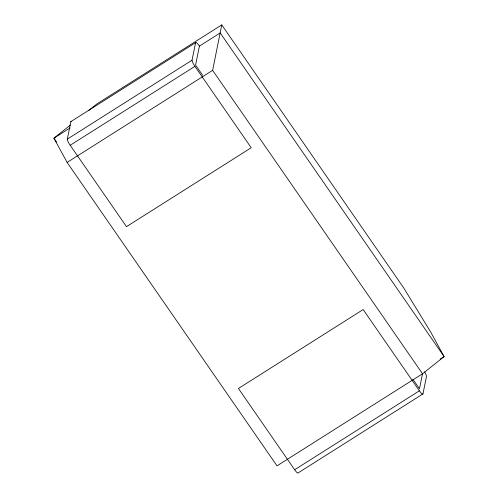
<?xml version="1.0" encoding="UTF-8"?>
<svg xmlns="http://www.w3.org/2000/svg" width="498" height="498" viewBox="0 0 498 498"><rect width="100%" height="100%" fill="white"/><g stroke="black" fill="none" stroke-linecap="round" stroke-linejoin="round"><path stroke-width="0.75" d="M88.532 110.6L97.035 103.827L221.759 24.9L212.627 70.355L422.534 373.774L277.019 465.854L67.112 162.435L53.902 138.183L70.305 125.116M195.583 42.691L192.054 60.196A5.696 1.127 57.7 0 0 194.917 66.352L251.21 147.732L126.486 226.658L70.187 145.279A5.696 1.127 57.7 0 1 67.33 139.123L70.859 121.618L195.583 42.691A5.982 1.183 57.7 0 1 199.418 46.102L195.583 65.089L202.636 75.285M422.547 373.55L419.484 388.739L412.873 379.183M422.958 393.918A5.839 1.158 57.7 0 1 419.378 390.818L363.16 309.557L238.436 388.484L294.648 469.745A5.839 1.158 57.7 0 0 298.234 472.845L422.958 393.918L426.444 376.625A6.599 1.307 57.7 0 0 424.632 371.869M422.534 373.774L444.098 356.599L430.888 332.347L403.679 287.863L221.759 24.9M70.143 127.905L53.902 138.183L56.554 142.023M199.418 46.102L220.203 32.949L444.098 356.599L440.201 359.064M67.33 139.123L192.054 60.196M70.187 145.279L194.917 66.352M67.112 162.435L212.627 70.355M294.648 469.745L419.378 390.818M70.859 121.618A5.982 1.183 57.7 0 1 71.5 121.456"/></g></svg>
